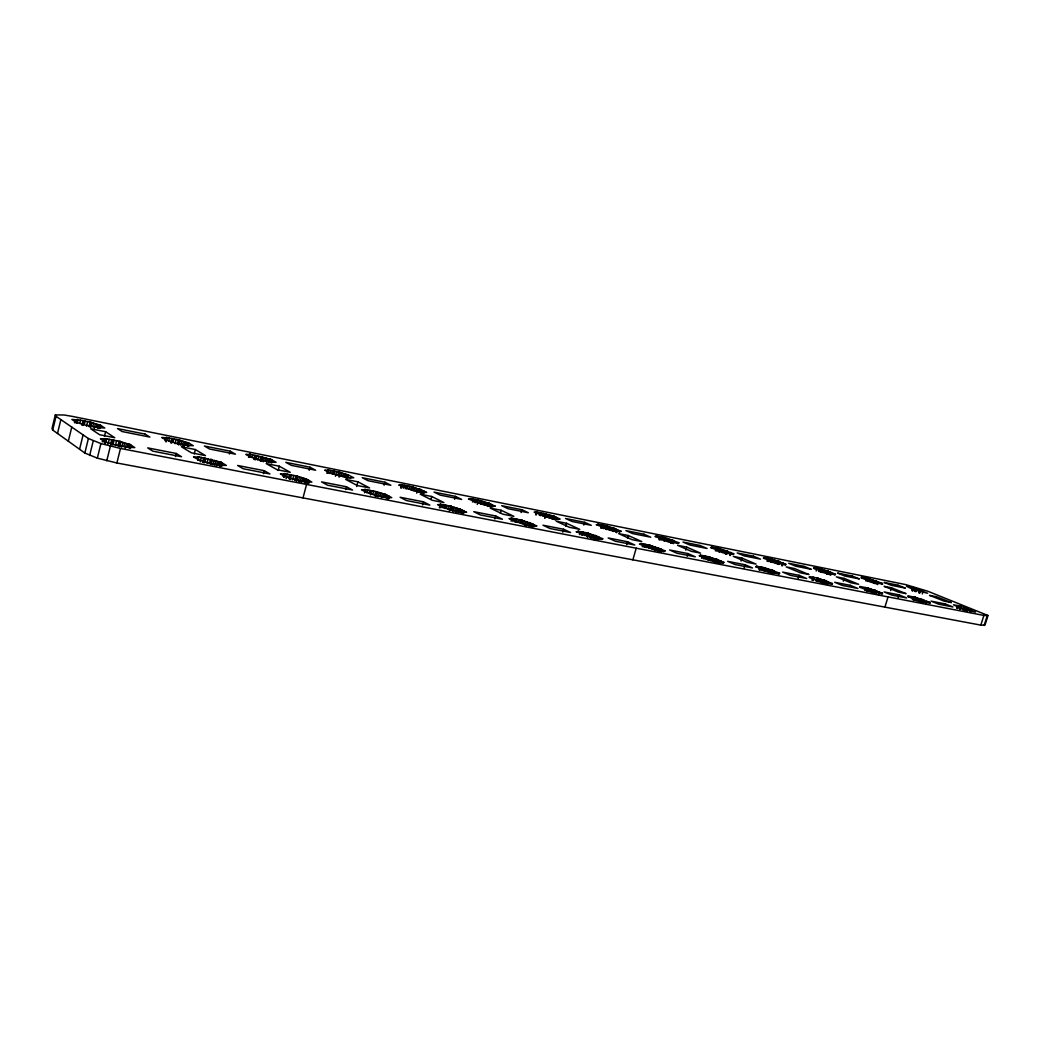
<?xml version="1.0" encoding="UTF-8"?>
<svg xmlns="http://www.w3.org/2000/svg" width="1040" height="1040" viewBox="0 0 1040 1040"><rect width="100%" height="100%" fill="white"/><g stroke="black" fill="none" stroke-linecap="round" stroke-linejoin="round"><path stroke-width="1.5" d="M55.315 414.908L52 428.571L52.715 430.04L84.838 453.024L97.318 458.146L116.883 462.982L980.824 625.118L984.971 625.118L988 615.498L927.784 591.227L905.554 584.571L72.579 416.442L64.155 414.999L55.315 414.908L56.043 416.299L88.387 438.529L100.919 443.573L120.484 448.448L983.879 615.433L988 615.498M52.715 430.04L56.043 416.299M57.512 433.472L60.866 419.614M68.328 441.22L71.773 427.102M74.49 422.734L75.218 419.705L77.519 419.848L76.778 422.864L77.428 419.796M75.53 422.76L76.271 419.744M76.297 422.552L77.038 419.536M76.492 422.682L77.233 419.666M77.324 422.708L78.065 419.692M79.781 423.202L80.522 420.186M81.861 425.191L82.966 420.68M82.979 425.412L84.084 420.901M84.448 424.138L85.189 421.135M79.573 449.267L83.096 434.889M86.528 426.127L87.633 421.616M88.959 426.608L90.064 422.11M90.155 426.894L91.169 422.331L76.947 419.471L77.519 419.848M90.35 427.024L91.455 422.526M90.545 427.154L91.65 422.656M90.636 427.219L91.169 422.331M84.838 453.024L88.387 438.529M92.859 426.231L93.6 423.228L91.741 422.708M94.263 428.259L95.368 423.748L93.6 423.228M96.265 427.271L97.006 424.268L95.368 423.748M89.661 455.455L93.236 440.895M97.773 427.791L98.514 424.788L97.006 424.268M98.072 427.856L98.813 424.853M98.722 427.986L99.463 424.983M99.372 428.116L100.1 425.113M99.658 428.168L100.399 425.165L98.514 424.788M100.009 428.402L100.737 425.399M97.318 458.146L100.919 443.573M102.271 441.779L102.973 438.932L106.145 438.984L104.988 443.183M103.103 441.727L103.805 438.88M104.468 436.319L105.612 431.717L90.662 428.753L99.645 434.746L114.764 437.723L105.612 431.717M104.156 441.74L104.858 438.893M104.572 442.897L105.17 439.985M104.78 443.04L105.833 438.776M105.625 443.053L106.678 438.789M108.056 444.015L109.226 439.296M110.591 444.509L111.761 439.79M106.769 460.772L110.37 446.199M111.748 444.743L112.918 440.011M112.905 444.964L114.062 440.245M115.427 445.458L116.597 440.739M117.949 445.939L119.119 441.233M119.106 446.16L120.263 441.454L105.521 438.568L106.145 438.984M119.197 446.225L120.367 441.519M119.418 446.381L120.588 441.662M119.73 446.589L120.796 441.805M116.883 462.982L120.484 448.448M121.68 447.122L122.85 442.416L120.263 441.454M123.916 446.108L124.696 442.962L122.85 442.416M125.255 448.227L126.425 443.521L124.696 442.962M127.231 447.213L128.011 444.067L126.425 443.521M127.543 447.265L128.323 444.132M128.219 447.408L128.999 444.262M128.882 447.538L129.662 444.392M129.194 447.59L129.974 444.457L128.011 444.067M129.571 447.837L130.351 444.691M130.39 448.383L131.183 445.237M164.905 440.622L165.633 437.697L166.751 437.788L166.023 440.7M165.698 440.505L166.439 437.593M166.062 441.974L167.167 437.606M168.727 440.973L169.455 438.074M170.651 442.884L171.743 438.529M171.691 443.092L172.783 438.737M173.095 441.857L173.823 438.945M175.006 443.755L176.111 439.413M177.294 444.21L178.386 439.868M178.425 444.483L179.413 440.076L166.127 437.398L166.751 437.788M175.474 456.547L176.241 453.466L147.706 447.889L152.802 451.152L181.506 456.742L176.241 453.466M178.646 444.613L179.738 440.258M178.958 444.808L179.959 440.401M180.752 445.302L181.844 440.96L179.413 440.076M182.455 445.809L183.56 441.467L181.844 440.96M184.067 446.316L185.172 441.974L183.56 441.467M185.926 445.38L186.654 442.481L185.172 441.974M186.199 445.432L186.927 442.533M186.81 445.562L187.538 442.65M187.421 445.679L188.149 442.78M187.694 445.731L188.422 442.832L186.654 442.481M188.071 445.965L188.799 443.053M194.246 453.986L195.364 449.54L181.415 446.771L191.399 452.829L205.491 455.611L195.364 449.54M197.691 460.07L198.458 457.028M197.795 460.135L198.575 457.093L197.873 456.664L221.078 462.267L226.421 465.452L221.507 465.283L222.222 465.712C212.537 463.554 201.968 462.475 193.518 456.885L198.575 457.093M198.185 459.927L198.952 456.885M200.174 461.903L201.331 457.353M202.54 462.371L203.697 457.808M203.606 462.579L204.763 458.016M204.685 462.787L205.842 458.237M207.038 463.242L208.195 458.692M209.404 463.697L210.561 459.16M210.574 463.97L211.627 459.368M210.821 464.113L211.978 459.576M211.172 464.334L212.212 459.719M213.031 464.854L214.201 460.304M214.825 465.387L215.995 460.837M216.528 465.92L217.685 461.383M218.478 464.945L219.258 461.916M218.764 464.997L219.544 461.968M219.388 465.127L220.168 462.098M220.025 465.244L220.792 462.215M219.921 466.817L221.078 462.267M220.337 467.064L221.494 462.514M221.637 466.102L222.404 463.06M229.476 454.038L230.217 451.191L204.412 446.017L209.521 449.007L235.456 454.194L230.217 451.191M248.547 457.314L249.262 454.493L250.263 454.558L249.574 454.181L270.829 459.368L276.094 462.28L271.804 462.124L272.519 462.514C263.484 460.538 253.851 459.29 245.843 454.363L249.262 454.493M249.197 457.184L249.912 454.376M249.535 457.379L250.159 454.506M249.834 457.184L250.549 454.376M251.979 457.613L252.707 454.805M253.76 459.446L254.852 455.234M254.735 459.641L255.814 455.429M255.71 459.836L256.789 455.624M257.842 460.265L258.934 456.053M259.974 460.694L261.066 456.482M260.949 460.889L262.028 456.677M261.053 460.941L262.145 456.742M261.3 461.084L262.379 456.872M261.534 461.214L262.613 457.002M261.638 461.266L262.73 457.067M263.367 461.76L264.459 457.548M265.395 460.85L266.123 458.042M263.458 473.655L264.225 470.678L237.601 465.465L243.191 468.754L269.958 473.967L264.225 470.678M266.604 462.748L267.696 458.536M268.437 461.838L269.165 459.043M268.697 461.89L269.425 459.095M269.269 462.007L269.997 459.199M269.841 462.124L270.569 459.316M270.101 462.176L270.829 459.368M270.504 462.397L271.232 459.602M271.414 462.904L272.142 460.096M278.161 470.496L279.279 466.206L266.227 463.619L277.056 469.703L290.238 472.303L279.279 466.206M283.283 476.502L284.05 473.564L296.894 476.073L306.111 478.907L311.87 482.092L307.567 482.014L308.347 482.456C298.831 480.467 288.743 479.089 280.358 473.863L284.791 473.98L284.024 476.918M283.4 476.567L284.167 473.629M283.66 476.71L284.427 473.772M283.907 476.853L284.674 473.915M284.297 476.697L285.051 473.759M286.13 478.595L287.274 474.188M288.717 477.555L289.484 474.63M289.341 479.219L290.485 474.825M290.342 479.414L291.486 475.02M292.552 479.843L293.696 475.449M294.749 480.272L295.893 475.878M295.867 480.532L296.894 476.073M296.127 480.675L297.271 476.294M296.504 480.883L297.531 476.437M298.298 481.39L299.455 477.009M300.04 481.91L301.197 477.516M301.704 482.43L302.848 478.049M303.641 481.494L304.408 478.569M303.901 481.546L304.668 478.621M304.486 481.663L305.253 478.738M305.071 481.78L305.838 478.855M305.344 481.832L306.111 478.907M305.409 483.548L306.553 479.154M309.179 470.301L309.998 467.207L285.805 462.345L291.317 465.361L315.614 470.223L309.998 467.207M306.774 482.625L307.541 479.7M303.017 497.913L306.553 484.432M307.762 483.171L308.529 480.246M308.204 483.431L308.971 480.493M308.659 483.678L309.426 480.74M326.885 473.33L327.691 470.249L328.575 470.301L327.847 469.911L339.547 472.264L348.127 474.877L353.743 477.815L349.96 477.724L350.714 478.114C341.861 476.281 332.592 474.799 324.688 470.171L327.691 470.249M327.769 473.369L328.458 470.236M327.951 473.161L328.77 470.093M329.979 473.564L330.785 470.509M331.994 473.967L332.8 470.912M332.904 474.149L333.71 471.094M333.814 474.331L334.62 471.276M335.426 476.255L336.635 471.679M337.831 475.137L338.637 472.082M338.858 475.371L339.547 472.264M339.105 475.514L339.911 472.459M339.079 477.23L340.171 472.589M341.146 476.164L341.952 473.122M342.771 476.645L343.577 473.603M344.318 477.139L345.124 474.084M345.761 477.62L346.58 474.565M346.008 477.672L346.814 474.617M346.541 477.776L347.347 474.721M347.074 477.88L347.893 474.838M347.321 477.932L348.127 474.877M347.75 478.166L348.569 475.111M345.67 489.632L346.437 486.759L321.529 481.884L327.548 485.186L352.573 490.048L346.437 486.759M356.655 486.486L357.89 481.819L345.657 479.388L357.201 485.498L369.551 487.929L357.89 481.819M364.546 492.557L365.3 489.71M364.676 492.622L365.573 489.541M366.886 492.791L367.653 489.944M368.966 493.194L369.72 490.36M369.902 493.376L370.656 490.542M370.461 494.975L371.592 490.724M372.905 493.961L373.659 491.127M374.582 495.768L375.726 491.53M375.518 495.95L376.649 491.712L364.624 489.359L365.43 489.775L361.543 489.749C369.824 494.624 379.522 496.262 388.83 498.095L387.998 497.666L391.755 497.653L385.645 494.468L376.649 491.712M375.648 496.015L376.779 491.777M375.921 496.171L377.052 491.92M376.324 496.379L377.338 492.076M378.066 496.86L379.197 492.622M380.133 495.95L380.9 493.129M384.124 485.238L384.93 482.235L362.193 477.672L368.043 480.701L390.871 485.264L384.93 482.235M381.381 497.874L382.525 493.636M383.292 496.977L384.046 494.156M383.539 497.029L384.293 494.195M384.085 497.133L384.852 494.312M384.644 497.237L385.398 494.416M384.891 497.289L385.645 494.468M385.359 497.536L386.126 494.715M386.412 498.095L387.166 495.261M387.452 498.641L388.219 495.807M387.933 498.888L388.687 496.054M388.401 499.135L389.168 496.301M400.725 487.734L401.518 484.757M400.985 487.864L401.791 484.9M401.466 487.838L402.272 484.874M403.364 488.228L404.17 485.251M405.262 488.605L406.055 485.641M406.12 488.774L406.913 485.81M406.978 488.943L407.784 485.979M408.863 489.32L409.669 486.356M410.748 489.697L411.554 486.746M411.606 489.866L412.412 486.915L401.401 484.705L402.168 485.082L398.736 485.043L413.075 490.568L424.164 492.778L423.371 492.375L426.699 492.401L412.412 486.915M411.736 489.931L412.529 486.98M411.996 490.061L412.802 487.11M412.269 490.204L413.062 487.24M412.386 490.256L413.192 487.305M413.998 490.711L414.804 487.747M415.584 491.179L416.377 488.215M416.702 493.129L417.898 488.696M418.535 492.128L419.328 489.164M418.756 492.18L419.562 489.216M419.263 492.271L420.069 489.32M419.77 492.375L420.563 489.424M419.991 492.427L420.797 489.463M420.446 492.648L421.252 489.697M421.46 493.155L422.266 490.191M422.474 493.662L423.28 490.698M422.929 493.896L423.735 490.919M423.397 494.117L424.19 491.153M422.578 504.946L423.423 501.826L400.088 497.25L406.458 500.552L429.884 505.115L423.423 501.826M430.885 499.486L431.704 496.483L420.199 494.195L432.354 500.305L443.95 502.593L431.704 496.483M439.374 507.663L440.219 504.569L440.986 504.582L440.154 507.676M440.011 507.611L440.856 504.517M442.143 507.806L442.988 504.712M444.08 508.183L444.925 505.102M444.964 508.352L445.809 505.271M445.848 508.521L446.693 505.44M447.785 508.898L448.63 505.83M449.293 510.822L450.554 506.207M450.593 509.444L451.438 506.376L440.154 504.166L440.986 504.582M450.723 509.522L451.568 506.441M451.022 509.665L451.854 506.584M451.308 509.808L452.153 506.727M451.438 509.873L452.283 506.792L451.438 506.376M454.623 499.291L455.416 496.379L434.018 492.089L440.154 495.118L461.643 499.408L455.416 496.379M452.699 511.888L453.96 507.26L452.283 506.792M454.766 510.835L455.611 507.754L453.96 507.26M455.936 512.876L457.197 508.248L455.611 507.754M457.873 511.836L458.705 508.755L466.622 512.239L463.346 512.317L464.217 512.746C455.104 511.03 445.757 509.197 437.593 504.621L440.219 504.569M458.107 511.888L458.939 508.807M458.614 511.979L459.459 508.898M459.134 512.083L459.979 509.002M459.368 512.122L460.213 509.054M459.862 512.382L460.707 509.301M460.954 512.928L461.799 509.847M462.059 513.474L462.904 510.393M462.553 513.721L463.398 510.64M463.06 513.981L463.905 510.887M472.472 502.021L473.265 499.148M474.253 502.385L475.046 499.499M475.059 502.541L475.852 499.668M475.878 502.697L476.671 499.837M477.256 504.491L478.452 500.188M479.44 503.412L480.22 500.552M480.246 503.581L481.026 500.708L470.652 498.628L471.458 499.005L468.442 499.031L482.846 504.478L493.285 506.571L492.453 506.168L495.378 506.129L481.026 500.708M480.363 503.633L481.156 500.773M480.649 503.776L481.442 500.903M481.052 503.971L481.715 501.033M482.612 504.4L483.405 501.54M484.159 504.855L484.939 501.982M485.641 505.323L486.434 502.45M487.058 505.791L487.851 502.918M487.266 505.83L488.059 502.957M487.747 505.921L488.54 503.061M488.215 506.025L489.008 503.152M488.436 506.064L489.229 503.191M488.917 506.298L489.71 503.425M489.957 506.792L490.75 503.919M491.01 507.299L491.816 504.426M491.491 507.533L492.284 504.66M494.832 518.986L495.664 515.957L473.746 511.667L480.415 514.956L502.411 519.233L495.664 515.957M500.305 513.188L501.124 510.263L490.295 508.118L502.97 514.215L513.877 516.36L501.124 510.263M511.082 521.222L511.914 518.232M512.902 521.573L513.734 518.583M514.735 521.937L515.567 518.947M515.567 522.093L516.399 519.103M516.386 522.262L517.218 519.272M518.206 522.613L519.038 519.623M521.079 512.551L521.872 509.717L501.683 505.674L508.066 508.69L528.32 512.746L521.872 509.717M520.026 522.964L520.858 519.987M520.988 523.185L521.69 520.143L511.082 518.063L511.953 518.492L509.002 518.596L524.29 524.42L534.976 526.5L534.079 526.071L536.913 525.928L521.69 520.143M521.287 523.341L522.119 520.351M521.729 523.549L522.431 520.494M523.367 524.004L524.199 521.014M524.55 525.967L525.798 521.495M526.097 526.461L527.358 521.976M528.008 525.46L528.84 522.47M528.229 525.499L529.061 522.522M528.71 525.59L529.542 522.613M529.191 525.694L530.036 522.704M529.412 525.733L530.257 522.756M529.932 525.98L530.764 523.003M531.076 526.526L531.908 523.536M532.22 527.072L533.052 524.082M535.964 514.709L536.744 511.914M536.029 514.943L536.809 512.148L535.977 511.758L553.787 516.152L560.144 519.077L557.596 519.181L558.454 519.571L548.6 517.608L534.17 512.213L536.809 512.148M532.74 527.319L533.572 524.329M539.331 515.372L540.124 512.59M540.098 515.528L540.878 512.746M540.865 515.684L541.645 512.889M542.542 516.022L543.335 513.227M544.232 516.36L545.012 513.565M544.726 517.959L545.766 513.721M545.012 518.089L546.195 513.916M545.701 516.841L546.481 514.046M545.831 516.893L546.611 514.111M547.352 517.322L548.132 514.54M548.847 517.764L549.627 514.982M550.303 518.219L551.083 515.437M551.694 518.674L552.487 515.892M551.902 518.713L552.682 515.931M552.344 518.804L553.137 516.022M552.799 518.895L553.579 516.113M553.007 518.934L553.787 516.152M553.501 519.168L554.281 516.373M554.58 519.662L555.36 516.88M555.672 520.169L556.452 517.374M562.77 532.181L563.589 529.243L542.971 525.213L549.9 528.489L570.583 532.519L563.589 529.243M565.734 526.097L566.54 523.263L556.322 521.235L569.439 527.319L579.722 529.334L566.54 523.263M579.488 534.534L580.32 531.635M583.83 525.057L584.61 522.314L565.539 518.479L572.13 521.495L591.266 525.317L584.61 522.314M581.217 534.872L582.036 531.973M581.997 535.028L582.816 532.129M582.777 535.171L583.596 532.285M584.493 535.509L585.312 532.623M586.209 535.847L587.028 532.948M587.119 536.055L587.808 533.104L577.811 531.154L578.708 531.57L576.147 531.726L591.461 537.472L601.523 539.435L600.587 539.006L603.044 538.811L587.808 533.104M587.431 536.211L588.25 533.312M587.483 537.862L588.562 533.455M589.472 536.861L590.291 533.962M590.616 538.759L591.851 534.43M592.553 537.797L593.372 534.898M594.022 538.278L594.841 535.379M594.23 538.317L595.049 535.431M594.269 539.851L595.504 535.509M594.724 539.942L595.959 535.6M595.348 538.538L596.167 535.639M595.881 538.785L596.7 535.886M597.051 539.331L597.883 536.432M600.717 528.047L601.601 524.953M601.445 528.19L602.329 525.096M598.234 539.877L599.053 536.978M602.173 528.333L603.044 525.239M603.759 528.658L604.643 525.564M605.345 528.97L606.229 525.876M606.203 529.178L606.944 526.019L597.688 524.16L598.546 524.55L596.245 524.667L610.675 529.997L619.996 531.856L619.112 531.453L621.322 531.31L606.944 526.019M606.502 529.308L607.373 526.214M606.788 529.438L607.672 526.344L606.931 529.503M608.4 529.919L609.284 526.825M609.869 530.348L610.753 527.254M611.299 530.79L612.183 527.696M612.677 531.245L613.561 528.151M612.859 531.271L613.743 528.19M613.288 531.362L614.172 528.268M613.717 531.44L614.783 528.398M615.524 532.207L616.408 529.113M616.642 532.714L617.539 529.62M627.497 538.278L628.29 535.522L618.644 533.611L632.125 539.669L641.836 541.58L628.29 535.522M626.769 544.609L627.588 541.762L608.14 537.953L615.277 541.216L634.777 545.012L627.588 541.762M632.866 559.819L636.22 548.197M642.265 546.754L643.071 543.946M643.89 547.066L644.696 544.258M644.631 547.209L645.437 544.401M645.359 547.352L646.178 544.544M646.984 547.677L647.79 544.869M648.596 547.989L649.402 545.181M649.48 548.197L650.143 545.324L640.718 543.478L641.641 543.894L639.431 544.102L654.732 549.77L664.222 551.616L663.26 551.187L665.366 550.94L650.143 545.324M649.792 548.34L650.611 545.532M650.26 548.548L650.923 545.675M651.794 548.977L652.6 546.169M653.315 549.419L654.121 546.624M654.394 551.291L655.616 547.079M658.918 539.656L659.789 536.64M656.253 550.368L657.059 547.56M656.448 550.407L657.254 547.599M659.607 539.799L660.478 536.783M656.877 550.485L657.696 547.677M657.306 550.576L658.125 547.768M660.283 539.929L661.154 536.926M657.501 550.602L658.32 547.807M658.047 550.849L658.866 548.041M661.791 540.228L662.662 537.225M659.256 551.395L660.075 548.587M663.299 540.527L664.17 537.524M660.465 551.941L661.284 549.12M663.975 540.67L664.846 537.667L656.084 535.899L656.955 536.289L654.953 536.458L669.383 541.71L678.197 543.465L677.287 543.075L679.211 542.88L664.846 537.667M664.118 540.735L664.989 537.719M661.011 552.188L661.83 549.367M664.417 540.865L665.288 537.862M664.859 541.06L665.6 537.992M666.289 541.45L667.173 538.447M667.719 541.879L668.59 538.863M669.123 542.308L669.994 539.305M670.488 542.75L671.359 539.747M670.67 542.789L671.541 539.786M671.06 542.867L671.944 539.864M671.463 542.945L672.334 539.942M671.645 542.984L672.516 539.981M672.165 543.205L673.036 540.202M673.309 543.712L674.18 540.696M685.776 550.173L686.673 547.118L677.547 545.298L691.34 551.33L700.518 553.137L686.673 547.118M687.154 556.335L687.96 553.579L669.617 549.978L676.923 553.228L695.318 556.803L687.96 553.579M701.545 558.298L702.338 555.555M703.079 558.597L703.872 555.854M703.768 558.727L704.574 555.997M704.47 558.857L705.263 556.127M705.887 559.546L706.797 556.439M707.408 559.845L708.318 556.738M709.02 556.868L724.204 562.406L722.423 562.692L723.385 563.121L714.441 561.379L699.166 555.789L701.051 555.529L700.102 555.126L709.02 556.868L708.097 559.975L709.163 556.933M708.578 560.183L709.488 557.076M708.903 560.326L709.813 557.219M709.059 560.391L709.969 557.284M710.541 560.807L711.451 557.7M712.023 561.249L712.933 558.129M715.377 550.927L716.235 547.989M713.492 561.704L714.402 558.584M716.794 551.213L717.665 548.275M714.909 562.172L715.832 559.052M715.091 562.198L716.014 559.091M718.224 551.486L719.082 548.561M715.507 562.289L716.417 559.169M718.874 551.616L719.732 548.691L711.412 547.027L712.309 547.404L710.593 547.612L724.984 552.799L733.33 554.463L732.42 554.073L734.058 553.839L719.732 548.691M715.91 562.367L716.82 559.247M719.017 551.681L719.875 548.756M716.092 562.393L717.015 559.286M719.316 551.811L720.187 548.886M716.651 562.64L717.574 559.52M719.771 552.006L720.499 549.016M718.003 562.796L718.796 560.066M721.162 552.396L722.033 549.471M719.238 563.329L720.031 560.599M722.566 552.799L723.424 549.874M719.797 563.576L720.603 560.846M720.356 563.823L721.162 561.08M723.931 553.228L724.802 550.303M725.27 553.67L726.141 550.732M725.452 553.696L726.31 550.771M725.829 553.774L726.687 550.849M726.206 553.852L727.077 550.927M726.375 553.878L727.246 550.953M726.908 554.112L727.779 551.187M729.768 555.334L730.639 552.396M730.301 555.555L731.172 552.617M741.078 561.067L741.949 558.103L733.304 556.374L747.37 562.367L756.054 564.083L741.949 558.103M744.12 567.814L745.03 564.733L727.675 561.34L735.137 564.564L752.531 567.944L745.03 564.733M758.94 569.868L759.837 566.826M759.603 569.998L760.5 566.956M760.253 570.128L761.163 567.086M761.709 570.401L762.606 567.372M763.152 570.687L764.049 567.658M763.958 570.882L764.712 567.788L756.275 566.137L757.237 566.54L755.638 566.839L770.861 572.338L779.324 573.989L778.336 573.573L779.844 573.248L764.712 567.788M767.039 561.236L767.884 558.376M764.296 571.012L765.193 567.996M764.777 571.22L765.531 568.126M767.65 561.353L768.495 558.506M769.002 561.626L769.86 558.779M766.22 571.623L767.117 568.594M770.367 561.899L771.212 559.052M767.663 572.052L768.573 569.023M771.121 562.081L771.823 559.169L763.932 557.583L764.842 557.96L763.36 558.207L777.712 563.329L785.642 564.902L784.706 564.525L786.097 564.252L771.823 559.169M771.433 562.211L772.278 559.364M771.745 562.341L772.603 559.494M771.888 562.406L772.746 559.546M769.106 572.494L770.003 569.465M773.253 562.783L774.098 559.923M770.497 572.949L771.407 569.92M770.679 572.988L771.589 569.959M771.069 573.066L771.966 570.037M771.446 573.144L772.356 570.115M771.628 573.17L772.525 570.141M774.605 563.173L775.463 560.326M772.187 573.417L773.097 570.388M775.957 563.589L776.815 560.742M773.448 573.95L774.345 570.921M777.283 564.018L778.128 561.171M777.439 564.057L778.297 561.197M777.803 564.122L778.661 561.275M778.167 564.2L779.012 561.353M778.336 564.226L779.181 561.379M778.869 564.46L779.714 561.6M781.781 565.669L782.626 562.809M782.314 565.89L783.172 563.03M798.161 578.292L799.058 575.302L782.626 572.091L790.192 575.289L806.663 578.5L799.058 575.302M811.967 580.177L812.864 577.226M812.591 580.294L813.488 577.343M813.215 580.424L814.112 577.473M816.166 571.038L816.998 568.256M818.623 571.519L819.468 568.75M815.958 580.957L816.855 578.006M816.582 581.074L817.479 578.123L809.484 576.563L810.199 577.512L809.12 577.304L816.504 580.385L824.265 582.725L832.286 584.285L831.285 583.869L832.533 583.505L817.479 578.123M816.738 581.139L817.622 578.188M817.076 581.282L817.96 578.331M819.91 571.779L820.755 569.01M817.414 581.425L818.298 578.474M817.57 581.477L818.454 578.539M820.495 571.896L821.34 569.127L835.549 574.132L834.379 574.431L835.328 574.821L827.788 573.313L813.501 568.269L814.515 568.477L813.826 567.619L821.34 569.127M820.651 571.961L821.483 569.179M820.963 572.091L821.808 569.309M821.275 572.221L822.12 569.439M821.431 572.273L822.263 569.504M818.961 581.88L819.858 578.929M822.744 572.65L823.589 569.868M820.378 582.296L821.275 579.345M824.083 573.04L824.915 570.258M821.782 582.725L822.679 579.774M825.409 573.443L826.241 570.674M823.173 583.167L824.057 580.229M823.329 583.206L824.226 580.255M823.706 583.271L824.59 580.333M826.709 573.859L827.541 571.09M824.07 583.349L824.954 580.398M826.865 573.898L827.697 571.116M824.226 583.375L825.123 580.437M827.203 573.963L828.048 571.181M827.554 574.028L828.386 571.259M824.811 583.622L825.695 580.671M827.71 574.067L828.542 571.285M828.243 574.288L829.088 571.506M826.072 584.142L826.969 581.191M829.452 574.782L830.284 572M827.346 584.675L828.243 581.724M830.648 575.263L831.493 572.481M843.31 581.217L844.168 578.396L858.637 584.285L850.811 582.751L836.368 576.849L844.168 578.396M865.839 580.944L866.671 578.24M867.074 581.191L867.893 578.487M864.76 590.434L865.644 587.574M867.633 581.308L868.452 578.591L882.583 583.544L881.634 583.349L882.583 584.246L868.244 580.671L861.198 577.837L862.173 578.032L861.302 577.161L868.452 578.591M867.776 581.36L868.608 578.656M868.101 581.49L868.92 578.786M866.06 590.694L866.944 587.821M866.814 590.876L867.529 587.938L859.937 586.456L860.847 587.418L859.833 587.223L867.295 590.278L882.505 594.048L881.504 593.047L882.518 593.242L867.529 587.938M867.152 591.006L868.023 588.146M869.856 582.036L870.675 579.332M867.49 591.149L868.361 588.276M867.646 591.214L868.517 588.341M871.156 582.426L871.988 579.709M869.011 591.591L869.882 588.731M872.456 582.816L873.288 580.112M870.389 592.007L871.273 589.134M873.743 583.232L874.718 580.554M874.211 583.323L875.043 580.619M871.767 592.423L872.651 589.563M874.536 583.388L875.368 580.684M874.692 583.427L875.524 580.71M875.238 583.635L876.07 580.931M873.132 592.865L874.016 589.992L873.288 592.891M873.639 592.969L874.51 590.096M876.447 584.129L877.279 581.412M873.977 593.034L874.861 590.161M874.146 593.06L875.017 590.187M874.718 593.294L875.602 590.434M877.656 584.61L878.488 581.906M876.005 593.827L876.889 590.954M878.462 594.828L879.346 591.955M884.91 607.113L888.056 596.895M890.656 590.551L891.501 587.795L906.1 593.645L898.664 592.176L884.078 586.326L891.501 587.795M898.027 597.675L898.898 594.841L906.672 597.974L891.839 595.088L884.091 591.942L898.898 594.841M911.859 590.59L912.821 587.509M912.548 590.759L913.354 587.626L906.529 586.248L913.731 589.771L927.589 593.229L913.354 587.626M912.86 590.889L913.822 587.808M914.589 591.422L915.551 588.341M912.418 599.703L913.289 596.908M915.863 591.799L916.825 588.718M913.653 599.95L914.524 597.155M914.225 600.054L915.083 597.259L929.968 602.485L929.019 602.303L930.189 603.304L915.512 599.664L907.985 596.635L908.96 596.83L907.868 595.855L915.083 597.259M914.381 600.119L915.239 597.324M914.719 600.262L915.59 597.467M915.213 600.457L915.928 597.597M918.866 592.683L919.815 589.602M916.552 600.834L917.41 598.039M919.178 592.748L920.127 589.667M919.321 592.774L920.27 589.693M919.867 592.995L920.829 589.914M917.904 601.224L918.762 598.429M919.256 601.64L920.114 598.845M922.311 593.957L923.273 590.876M920.595 602.069L921.466 599.274L920.738 602.108M921.076 602.16L921.934 599.365M921.401 602.225L922.272 599.43L921.557 602.264M922.142 602.498L923 599.703M923.429 603.018L924.3 600.21M925.912 604.006L926.783 601.211M956.579 608.296L957.424 605.566M957.749 608.517L958.607 605.8M959.465 608.855L960.323 606.125L975.52 612.118L961.35 608.595L953.459 604.786L960.323 606.125M959.621 608.92L960.479 606.19M959.972 609.05L960.817 606.333M960.31 609.193L961.168 606.463M960.479 609.258L961.324 606.528M963.092 609.999L963.937 607.282M964.418 610.415L965.276 607.685M965.731 610.831L966.732 608.127M966.199 610.922L967.044 608.192M966.511 610.987L967.356 608.257M966.654 611.013L967.499 608.283M967.239 611.247L968.097 608.517M969.839 612.274L970.697 609.544M970.437 612.508L971.295 609.778M980.824 625.118L983.879 615.433M984.139 625.521L987.181 615.875M102.973 438.932L100.399 438.659L105.066 441.818L114.946 444.86L129.87 447.772L129.22 447.343L134.81 447.603L129.974 444.457M75.218 419.705L71.877 419.445L76.128 422.305L85.514 425.204L99.905 428.064L99.307 427.674L104.806 428.038L100.399 425.165M165.633 437.697L161.759 437.489C169.832 442.754 179.894 443.716 189.085 445.861L188.435 445.471L193.297 445.731L188.422 442.832M457.197 508.248L458.705 508.755M284.05 473.564L284.791 473.98M850.278 585.325L834.691 582.283L842.361 585.442L857.974 588.484L850.278 585.325M945.113 603.876L931.034 601.12L938.847 604.24L952.939 606.983L945.113 603.876M808.678 574.444L800.449 572.832L786.175 566.878L794.378 568.503L808.678 574.444M951.275 602.537L944.19 601.146L929.5 595.348L936.559 596.752L951.275 602.537M145.08 434.109L117.507 428.571L122.161 431.548L149.877 437.086L145.08 434.109M643.942 534.222L625.898 530.595L632.671 533.598L650.767 537.212L643.942 534.222M700.141 545.493L683.033 542.061L689.962 545.051L707.109 548.483L700.141 545.493M753.441 556.192L737.204 552.929L744.263 555.906L760.526 559.156L753.441 556.192M804.063 566.345L788.645 563.251L795.795 566.215L811.239 569.296L804.063 566.345M852.202 576.017L837.538 573.066L844.779 576.004L859.469 578.942L852.202 576.017M898.053 585.208L884.078 582.413L891.384 585.325L905.372 588.12L898.053 585.208"/></g></svg>
